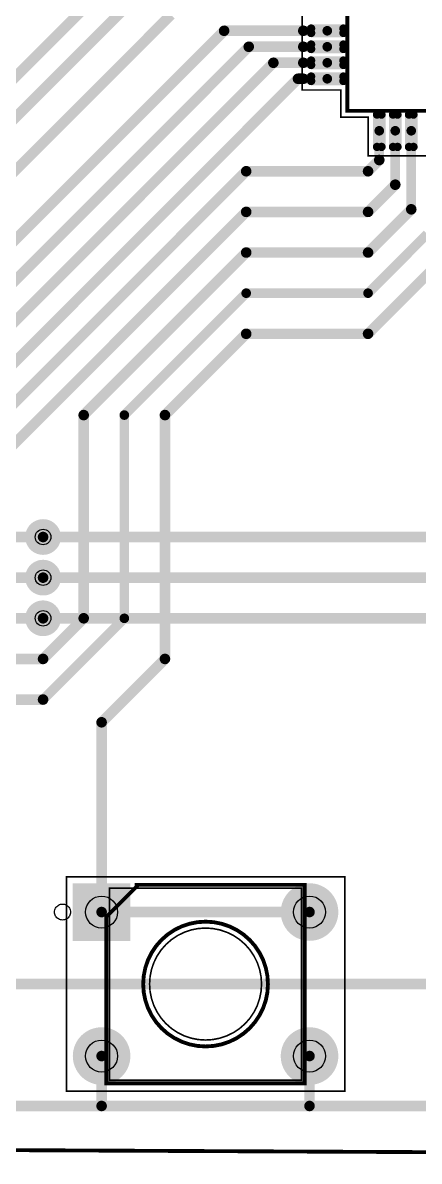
# Model space of a CAD drawing. Extents: x -0.1 to 82.8, y -0.1 to 80.9.
# Drawn here: x 23.6 to 36, y -0.06 to 35.52 of the extents above; entities that cross this region are included whole.
import ezdxf

# ---------------------------------------------------------------- set-up
doc = ezdxf.new("R2010")
doc.units = 0
for name, color, linetype in [('Contorno_da_Placa', 21, 'CONTINUOUS'), ('Furação_Inferior', 12, 'CONTINUOUS'), ('Furação_Superior', 11, 'CONTINUOUS'), ('Inferior', 10, 'CONTINUOUS'), ('Montagem_Inferior', 19, 'CONTINUOUS'), ('Montagem_Superior', 2, 'CONTINUOUS'), ('Máscara_Inferior', 15, 'CONTINUOUS'), ('Máscara_Superior', 6, 'CONTINUOUS'), ('Pasta_Superior', 7, 'CONTINUOUS'), ('Serigrafia_Superior', 3, 'CONTINUOUS'), ('Superior', 9, 'CONTINUOUS'), ('Top_Comp_Outline', 4, 'CONTINUOUS'), ('Top_Courtyard', 5, 'CONTINUOUS')]:
    doc.layers.add(name, color=color, linetype=linetype)

msp = doc.modelspace()

# ---------------------------------------------------------------- linework, layer by layer
at = {"layer": 'Contorno_da_Placa', "linetype": 'CONTINUOUS', "const_width": 0.12}
msp.add_lwpolyline([(0, 80.8033), (82.7633, 80.8033), (82.7633, 0), (0.1067, 0.3967), (0, 80.8033)], dxfattribs=at)
at = {"layer": 'Furação_Inferior'}
for centre, radius in [((24.2367, 19.4467), 0.2428), ((24.2367, 18.1767), 0.2428), ((24.2367, 16.9067), 0.2428), ((26.0667, 7.7267), 0.5), ((32.5667, 7.7267), 0.5), ((26.0667, 3.2267), 0.5), ((32.5667, 3.2267), 0.5)]:
    msp.add_circle(centre, radius, dxfattribs=at)
at = {"layer": 'Furação_Superior'}
for centre, radius in [((24.2367, 19.4467), 0.2428), ((24.2367, 18.1767), 0.2428), ((24.2367, 16.9067), 0.2428), ((26.0667, 7.7267), 0.5), ((32.5667, 7.7267), 0.5), ((26.0667, 3.2267), 0.5), ((32.5667, 3.2267), 0.5)]:
    msp.add_circle(centre, radius, dxfattribs=at)
at = {"layer": 'Inferior', "linetype": 'CONTINUOUS'}
for points, const_width in [([(23.9827, 19.4467, 1), (24.4907, 19.4467, 1), (23.9827, 19.4467, 1)], 0.508), ([(24.1542, 19.4467, 1), (24.3192, 19.4467, 1), (24.1542, 19.4467, 1)], 0.165), ([(23.9827, 18.1767, 1), (24.4907, 18.1767, 1), (23.9827, 18.1767, 1)], 0.508), ([(24.1542, 18.1767, 1), (24.3192, 18.1767, 1), (24.1542, 18.1767, 1)], 0.165), ([(23.9827, 16.9067, 1), (24.4907, 16.9067, 1), (23.9827, 16.9067, 1)], 0.508), ([(24.1542, 16.9067, 1), (24.3192, 16.9067, 1), (24.1542, 16.9067, 1)], 0.165), ([(32.1417, 7.7267, 1), (32.9917, 7.7267, 1), (32.1417, 7.7267, 1)], 0.85), ([(25.6417, 3.2267, 1), (26.4917, 3.2267, 1), (25.6417, 3.2267, 1)], 0.85), ([(32.1417, 3.2267, 1), (32.9917, 3.2267, 1), (32.1417, 3.2267, 1)], 0.85)]:
    msp.add_lwpolyline(points, format="xyb", dxfattribs=dict(at, const_width=const_width))
at = {"layer": 'Inferior', "linetype": 'CONTINUOUS', "const_width": 0.33}
for points in [[(24.2367, 19.4467), (50.9067, 19.4467)], [(24.2367, 18.1767), (52.1767, 18.1767)], [(24.2367, 16.9067), (52.1767, 16.9067)]]:
    msp.add_lwpolyline(points, dxfattribs=at)
at = {"layer": 'Inferior'}
msp.add_solid([(25.2167, 8.5767), (26.9167, 8.5767), (25.2167, 6.8767), (26.9167, 6.8767)], dxfattribs=at)
at = {"layer": 'Montagem_Inferior', "linetype": 'CONTINUOUS', "const_width": 0.12}
msp.add_lwpolyline([(0, 80.8033), (82.7633, 80.8033), (82.7633, 0), (0.1067, 0.3967), (0, 80.8033)], dxfattribs=at)
at = {"layer": 'Montagem_Superior', "linetype": 'CONTINUOUS', "const_width": 0.12}
for points in [[(0, 80.8033), (82.7633, 80.8033), (82.7633, 0), (0.1067, 0.3967), (0, 80.8033)], [(47.7467, 46.7667), (47.7467, 32.7667), (33.7467, 32.7667), (33.7467, 45.7667), (34.7467, 46.7667), (47.7467, 46.7667)], [(26.2167, 7.5767), (27.2167, 8.5767), (32.4167, 8.5767), (32.4167, 2.3767), (26.2167, 2.3767), (26.2167, 7.5767)], [(27.3667, 5.4767), (27.3833, 5.7312), (27.4331, 5.9814), (27.5151, 6.2229), (27.6279, 6.4517), (27.7696, 6.6638), (27.9378, 6.8555), (28.1296, 7.0237), (28.3417, 7.1654), (28.5704, 7.2782), (28.812, 7.3602), (29.0621, 7.41), (29.3167, 7.4267), (29.5712, 7.41), (29.8214, 7.3602), (30.0629, 7.2782), (30.2917, 7.1654), (30.5038, 7.0237), (30.6955, 6.8555), (30.8637, 6.6638), (31.0054, 6.4517), (31.1182, 6.2229), (31.2002, 5.9814), (31.25, 5.7312), (31.2667, 5.4767), (31.2667, 5.4767), (31.25, 5.2221), (31.2002, 4.972), (31.1182, 4.7304), (31.0054, 4.5017), (30.8637, 4.2896), (30.6955, 4.0978), (30.5038, 3.9296), (30.2917, 3.7879), (30.0629, 3.6751), (29.8214, 3.5931), (29.5712, 3.5433), (29.3167, 3.5267), (29.0621, 3.5433), (28.812, 3.5931), (28.5704, 3.6751), (28.3417, 3.7879), (28.1296, 3.9296), (27.9378, 4.0978), (27.7696, 4.2896), (27.6279, 4.5017), (27.5151, 4.7304), (27.4331, 4.972), (27.3833, 5.2221), (27.3667, 5.4767), (27.3667, 5.4767)]]:
    msp.add_lwpolyline(points, dxfattribs=at)
at = {"layer": 'Máscara_Inferior', "linetype": 'CONTINUOUS'}
for points, const_width in [([(23.9577, 19.4467, 1), (24.5157, 19.4467, 1), (23.9577, 19.4467, 1)], 0.558), ([(23.9577, 18.1767, 1), (24.5157, 18.1767, 1), (23.9577, 18.1767, 1)], 0.558), ([(23.9577, 16.9067, 1), (24.5157, 16.9067, 1), (23.9577, 16.9067, 1)], 0.558), ([(32.1167, 7.7267, 1), (33.0167, 7.7267, 1), (32.1167, 7.7267, 1)], 0.9), ([(25.6167, 3.2267, 1), (26.5167, 3.2267, 1), (25.6167, 3.2267, 1)], 0.9), ([(32.1167, 3.2267, 1), (33.0167, 3.2267, 1), (32.1167, 3.2267, 1)], 0.9)]:
    msp.add_lwpolyline(points, format="xyb", dxfattribs=dict(at, const_width=const_width))
at = {"layer": 'Máscara_Inferior'}
msp.add_solid([(25.1667, 8.6267), (26.9667, 8.6267), (25.1667, 6.8267), (26.9667, 6.8267)], dxfattribs=at)
at = {"layer": 'Máscara_Superior', "linetype": 'CONTINUOUS'}
for points, const_width in [([(32.5517, 35.3367, 1), (32.6817, 35.3367, 1), (32.5517, 35.3367, 1)], 0.13), ([(32.5517, 35.1967, 1), (32.6817, 35.1967, 1), (32.5517, 35.1967, 1)], 0.13), ([(33.5617, 35.3367, 1), (33.6917, 35.3367, 1), (33.5617, 35.3367, 1)], 0.13), ([(33.5617, 35.1967, 1), (33.6917, 35.1967, 1), (33.5617, 35.1967, 1)], 0.13), ([(32.5517, 34.8367, 1), (32.6817, 34.8367, 1), (32.5517, 34.8367, 1)], 0.13), ([(33.5617, 34.8367, 1), (33.6917, 34.8367, 1), (33.5617, 34.8367, 1)], 0.13), ([(32.5517, 34.6967, 1), (32.6817, 34.6967, 1), (32.5517, 34.6967, 1)], 0.13), ([(33.5617, 34.6967, 1), (33.6917, 34.6967, 1), (33.5617, 34.6967, 1)], 0.13), ([(32.5517, 34.3367, 1), (32.6817, 34.3367, 1), (32.5517, 34.3367, 1)], 0.13), ([(32.5517, 34.1967, 1), (32.6817, 34.1967, 1), (32.5517, 34.1967, 1)], 0.13), ([(33.5617, 34.3367, 1), (33.6917, 34.3367, 1), (33.5617, 34.3367, 1)], 0.13), ([(33.5617, 34.1967, 1), (33.6917, 34.1967, 1), (33.5617, 34.1967, 1)], 0.13), ([(32.5517, 33.8367, 1), (32.6817, 33.8367, 1), (32.5517, 33.8367, 1)], 0.13), ([(32.5517, 33.6967, 1), (32.6817, 33.6967, 1), (32.5517, 33.6967, 1)], 0.13), ([(33.5617, 33.8367, 1), (33.6917, 33.8367, 1), (33.5617, 33.8367, 1)], 0.13), ([(33.5617, 33.6967, 1), (33.6917, 33.6967, 1), (33.5617, 33.6967, 1)], 0.13), ([(34.6117, 32.6467, 1), (34.7417, 32.6467, 1), (34.6117, 32.6467, 1)], 0.13), ([(34.7517, 32.6467, 1), (34.8817, 32.6467, 1), (34.7517, 32.6467, 1)], 0.13), ([(35.1117, 32.6467, 1), (35.2417, 32.6467, 1), (35.1117, 32.6467, 1)], 0.13), ([(35.2517, 32.6467, 1), (35.3817, 32.6467, 1), (35.2517, 32.6467, 1)], 0.13), ([(35.6117, 32.6467, 1), (35.7417, 32.6467, 1), (35.6117, 32.6467, 1)], 0.13), ([(35.7517, 32.6467, 1), (35.8817, 32.6467, 1), (35.7517, 32.6467, 1)], 0.13), ([(34.6117, 31.6367, 1), (34.7417, 31.6367, 1), (34.6117, 31.6367, 1)], 0.13), ([(34.7517, 31.6367, 1), (34.8817, 31.6367, 1), (34.7517, 31.6367, 1)], 0.13), ([(35.1117, 31.6367, 1), (35.2417, 31.6367, 1), (35.1117, 31.6367, 1)], 0.13), ([(35.2517, 31.6367, 1), (35.3817, 31.6367, 1), (35.2517, 31.6367, 1)], 0.13), ([(35.6117, 31.6367, 1), (35.7417, 31.6367, 1), (35.6117, 31.6367, 1)], 0.13), ([(35.7517, 31.6367, 1), (35.8817, 31.6367, 1), (35.7517, 31.6367, 1)], 0.13), ([(23.9577, 19.4467, 1), (24.5157, 19.4467, 1), (23.9577, 19.4467, 1)], 0.558), ([(23.9577, 18.1767, 1), (24.5157, 18.1767, 1), (23.9577, 18.1767, 1)], 0.558), ([(23.9577, 16.9067, 1), (24.5157, 16.9067, 1), (23.9577, 16.9067, 1)], 0.558), ([(32.1167, 7.7267, 1), (33.0167, 7.7267, 1), (32.1167, 7.7267, 1)], 0.9), ([(25.6167, 3.2267, 1), (26.5167, 3.2267, 1), (25.6167, 3.2267, 1)], 0.9), ([(32.1167, 3.2267, 1), (33.0167, 3.2267, 1), (32.1167, 3.2267, 1)], 0.9)]:
    msp.add_lwpolyline(points, format="xyb", dxfattribs=dict(at, const_width=const_width))
at = {"layer": 'Máscara_Superior'}
for points in [[(33.7567, 35.3367), (32.4867, 35.3367), (33.6267, 35.4667), (32.6167, 35.4667)], [(33.7567, 35.3367), (32.6167, 35.0667), (32.4867, 35.3367), (32.4867, 35.1967)], [(33.7567, 35.3367), (33.7567, 35.1967), (32.6167, 35.0667), (33.6267, 35.0667)], [(33.7567, 34.8367), (32.4867, 34.8367), (33.6267, 34.9667), (32.6167, 34.9667)], [(33.7567, 34.8367), (32.6167, 34.5667), (32.4867, 34.8367), (32.4867, 34.6967)], [(33.7567, 34.8367), (33.7567, 34.6967), (32.6167, 34.5667), (33.6267, 34.5667)], [(33.7567, 34.3367), (32.4867, 34.3367), (33.6267, 34.4667), (32.6167, 34.4667)], [(33.7567, 34.3367), (32.6167, 34.0667), (32.4867, 34.3367), (32.4867, 34.1967)], [(33.7567, 34.3367), (33.7567, 34.1967), (32.6167, 34.0667), (33.6267, 34.0667)], [(33.7567, 33.8367), (32.4867, 33.8367), (33.6267, 33.9667), (32.6167, 33.9667)], [(33.7567, 33.8367), (32.6167, 33.5667), (32.4867, 33.8367), (32.4867, 33.6967)], [(33.7567, 33.8367), (33.7567, 33.6967), (32.6167, 33.5667), (33.6267, 33.5667)], [(34.6767, 32.7767), (34.6767, 31.5067), (34.5467, 32.6467), (34.5467, 31.6367)], [(34.6767, 32.7767), (34.8167, 32.7767), (34.9467, 31.6367), (34.9467, 32.6467)], [(34.6767, 32.7767), (34.9467, 31.6367), (34.6767, 31.5067), (34.8167, 31.5067)], [(35.1767, 32.7767), (35.1767, 31.5067), (35.0467, 32.6467), (35.0467, 31.6367)], [(35.1767, 32.7767), (35.3167, 32.7767), (35.4467, 31.6367), (35.4467, 32.6467)], [(35.1767, 32.7767), (35.4467, 31.6367), (35.1767, 31.5067), (35.3167, 31.5067)], [(35.6767, 32.7767), (35.6767, 31.5067), (35.5467, 32.6467), (35.5467, 31.6367)], [(35.6767, 32.7767), (35.8167, 32.7767), (35.9467, 31.6367), (35.9467, 32.6467)], [(35.6767, 32.7767), (35.9467, 31.6367), (35.6767, 31.5067), (35.8167, 31.5067)], [(25.1667, 8.6267), (26.9667, 8.6267), (25.1667, 6.8267), (26.9667, 6.8267)]]:
    msp.add_solid(points, dxfattribs=at)
at = {"layer": 'Pasta_Superior', "linetype": 'CONTINUOUS', "const_width": 0.03}
for points in [[(32.6017, 35.3367, 1), (32.6317, 35.3367, 1), (32.6017, 35.3367, 1)], [(32.6017, 35.1967, 1), (32.6317, 35.1967, 1), (32.6017, 35.1967, 1)], [(33.6117, 35.3367, 1), (33.6417, 35.3367, 1), (33.6117, 35.3367, 1)], [(33.6117, 35.1967, 1), (33.6417, 35.1967, 1), (33.6117, 35.1967, 1)], [(32.6017, 34.8367, 1), (32.6317, 34.8367, 1), (32.6017, 34.8367, 1)], [(33.6117, 34.8367, 1), (33.6417, 34.8367, 1), (33.6117, 34.8367, 1)], [(32.6017, 34.6967, 1), (32.6317, 34.6967, 1), (32.6017, 34.6967, 1)], [(33.6117, 34.6967, 1), (33.6417, 34.6967, 1), (33.6117, 34.6967, 1)], [(32.6017, 34.3367, 1), (32.6317, 34.3367, 1), (32.6017, 34.3367, 1)], [(32.6017, 34.1967, 1), (32.6317, 34.1967, 1), (32.6017, 34.1967, 1)], [(33.6117, 34.3367, 1), (33.6417, 34.3367, 1), (33.6117, 34.3367, 1)], [(33.6117, 34.1967, 1), (33.6417, 34.1967, 1), (33.6117, 34.1967, 1)], [(32.6017, 33.8367, 1), (32.6317, 33.8367, 1), (32.6017, 33.8367, 1)], [(33.6117, 33.8367, 1), (33.6417, 33.8367, 1), (33.6117, 33.8367, 1)], [(32.6017, 33.6967, 1), (32.6317, 33.6967, 1), (32.6017, 33.6967, 1)], [(33.6117, 33.6967, 1), (33.6417, 33.6967, 1), (33.6117, 33.6967, 1)], [(34.6617, 32.6467, 1), (34.6917, 32.6467, 1), (34.6617, 32.6467, 1)], [(34.8017, 32.6467, 1), (34.8317, 32.6467, 1), (34.8017, 32.6467, 1)], [(35.1617, 32.6467, 1), (35.1917, 32.6467, 1), (35.1617, 32.6467, 1)], [(35.3017, 32.6467, 1), (35.3317, 32.6467, 1), (35.3017, 32.6467, 1)], [(35.6617, 32.6467, 1), (35.6917, 32.6467, 1), (35.6617, 32.6467, 1)], [(35.8017, 32.6467, 1), (35.8317, 32.6467, 1), (35.8017, 32.6467, 1)], [(34.6617, 31.6367, 1), (34.6917, 31.6367, 1), (34.6617, 31.6367, 1)], [(34.8017, 31.6367, 1), (34.8317, 31.6367, 1), (34.8017, 31.6367, 1)], [(35.1617, 31.6367, 1), (35.1917, 31.6367, 1), (35.1617, 31.6367, 1)], [(35.3017, 31.6367, 1), (35.3317, 31.6367, 1), (35.3017, 31.6367, 1)], [(35.6617, 31.6367, 1), (35.6917, 31.6367, 1), (35.6617, 31.6367, 1)], [(35.8017, 31.6367, 1), (35.8317, 31.6367, 1), (35.8017, 31.6367, 1)]]:
    msp.add_lwpolyline(points, format="xyb", dxfattribs=at)
at = {"layer": 'Pasta_Superior'}
for points in [[(33.6567, 35.3367), (32.5867, 35.3367), (33.6267, 35.3667), (32.6167, 35.3667)], [(33.6567, 35.3367), (32.6167, 35.1667), (32.5867, 35.3367), (32.5867, 35.1967)], [(33.6567, 35.3367), (33.6567, 35.1967), (32.6167, 35.1667), (33.6267, 35.1667)], [(33.6567, 34.8367), (32.5867, 34.8367), (33.6267, 34.8667), (32.6167, 34.8667)], [(33.6567, 34.8367), (32.6167, 34.6667), (32.5867, 34.8367), (32.5867, 34.6967)], [(33.6567, 34.8367), (33.6567, 34.6967), (32.6167, 34.6667), (33.6267, 34.6667)], [(33.6567, 34.3367), (32.5867, 34.3367), (33.6267, 34.3667), (32.6167, 34.3667)], [(33.6567, 34.3367), (32.6167, 34.1667), (32.5867, 34.3367), (32.5867, 34.1967)], [(33.6567, 34.3367), (33.6567, 34.1967), (32.6167, 34.1667), (33.6267, 34.1667)], [(33.6567, 33.8367), (32.5867, 33.8367), (33.6267, 33.8667), (32.6167, 33.8667)], [(33.6567, 33.8367), (32.6167, 33.6667), (32.5867, 33.8367), (32.5867, 33.6967)], [(33.6567, 33.8367), (33.6567, 33.6967), (32.6167, 33.6667), (33.6267, 33.6667)], [(34.6767, 32.6767), (34.6767, 31.6067), (34.6467, 32.6467), (34.6467, 31.6367)], [(34.6767, 32.6767), (34.8167, 32.6767), (34.8467, 31.6367), (34.8467, 32.6467)], [(34.6767, 32.6767), (34.8467, 31.6367), (34.6767, 31.6067), (34.8167, 31.6067)], [(35.1767, 32.6767), (35.1767, 31.6067), (35.1467, 32.6467), (35.1467, 31.6367)], [(35.1767, 32.6767), (35.3167, 32.6767), (35.3467, 31.6367), (35.3467, 32.6467)], [(35.1767, 32.6767), (35.3467, 31.6367), (35.1767, 31.6067), (35.3167, 31.6067)], [(35.6767, 32.6767), (35.6767, 31.6067), (35.6467, 32.6467), (35.6467, 31.6367)], [(35.6767, 32.6767), (35.8167, 32.6767), (35.8467, 31.6367), (35.8467, 32.6467)], [(35.6767, 32.6767), (35.8467, 31.6367), (35.6767, 31.6067), (35.8167, 31.6067)]]:
    msp.add_solid(points, dxfattribs=at)
at = {"layer": 'Serigrafia_Superior', "linetype": 'CONTINUOUS', "const_width": 0.12}
for points in [[(33.7467, 33.4367), (33.7467, 32.7667), (34.4167, 32.7667)], [(27.0966, 8.5767), (31.985, 8.5767)], [(27.3667, 5.4767), (27.3833, 5.7312), (27.4331, 5.9814), (27.5151, 6.2229), (27.6279, 6.4517), (27.7696, 6.6638), (27.9378, 6.8555), (28.1296, 7.0237), (28.3417, 7.1654), (28.5704, 7.2782), (28.812, 7.3602), (29.0621, 7.41), (29.3167, 7.4267), (29.5712, 7.41), (29.8214, 7.3602), (30.0629, 7.2782), (30.2917, 7.1654), (30.5038, 7.0237), (30.6955, 6.8555), (30.8637, 6.6638), (31.0054, 6.4517), (31.1182, 6.2229), (31.2002, 5.9814), (31.25, 5.7312), (31.2667, 5.4767), (31.2667, 5.4767), (31.25, 5.2221), (31.2002, 4.972), (31.1182, 4.7304), (31.0054, 4.5017), (30.8637, 4.2896), (30.6955, 4.0978), (30.5038, 3.9296), (30.2917, 3.7879), (30.0629, 3.6751), (29.8214, 3.5931), (29.5712, 3.5433), (29.3167, 3.5267), (29.0621, 3.5433), (28.812, 3.5931), (28.5704, 3.6751), (28.3417, 3.7879), (28.1296, 3.9296), (27.9378, 4.0978), (27.7696, 4.2896), (27.6279, 4.5017), (27.5151, 4.7304), (27.4331, 4.972), (27.3833, 5.2221), (27.3667, 5.4767), (27.3667, 5.4767)], [(32.4167, 6.7077), (32.4167, 4.2457)], [(26.2167, 4.2457), (26.2167, 6.6967)], [(31.985, 2.3767), (26.6483, 2.3767)]]:
    msp.add_lwpolyline(points, dxfattribs=at)
at = {"layer": 'Serigrafia_Superior', "linetype": 'CONTINUOUS'}
msp.add_lwpolyline([(24.5967, 7.7267), (24.5988, 7.7593), (24.6052, 7.7914), (24.6157, 7.8223), (24.6302, 7.8517), (24.6483, 7.8789), (24.6699, 7.9034), (24.6945, 7.925), (24.7217, 7.9432), (24.751, 7.9576), (24.782, 7.9681), (24.814, 7.9745), (24.8467, 7.9767), (24.8793, 7.9745), (24.9114, 7.9681), (24.9423, 7.9576), (24.9717, 7.9432), (24.9989, 7.925), (25.0234, 7.9034), (25.045, 7.8789), (25.0632, 7.8517), (25.0776, 7.8223), (25.0881, 7.7914), (25.0945, 7.7593), (25.0967, 7.7267), (25.0967, 7.7267), (25.0945, 7.694), (25.0881, 7.662), (25.0776, 7.631), (25.0632, 7.6017), (25.045, 7.5745), (25.0234, 7.5499), (24.9989, 7.5283), (24.9717, 7.5102), (24.9423, 7.4957), (24.9114, 7.4852), (24.8793, 7.4788), (24.8467, 7.4767), (24.814, 7.4788), (24.782, 7.4852), (24.751, 7.4957), (24.7217, 7.5102), (24.6945, 7.5283), (24.6699, 7.5499), (24.6483, 7.5745), (24.6302, 7.6017), (24.6157, 7.631), (24.6052, 7.662), (24.5988, 7.694), (24.5967, 7.7267), (24.5967, 7.7267)], dxfattribs=at)
at = {"layer": 'Superior', "linetype": 'CONTINUOUS'}
for points, const_width in [([(21.6967, 32.1467), (26.3167, 36.7667)], 0.33), ([(27.0867, 36.2667), (21.6967, 30.8767)], 0.33), ([(28.2367, 35.7667), (22.0767, 29.6067)], 0.33), ([(29.8967, 35.2667), (22.9667, 28.3367)], 0.33), ([(32.3717, 35.2667), (29.8967, 35.2667)], 0.33), ([(33.1217, 35.2667), (32.3717, 35.2667)], 0.3), ([(30.6667, 34.7667), (21.6967, 25.7967)], 0.33), ([(32.3717, 34.7667), (30.6667, 34.7667)], 0.33), ([(33.1217, 34.7667), (32.3717, 34.7667)], 0.3), ([(31.4367, 34.2667), (21.6967, 24.5267)], 0.33), ([(32.3717, 34.2667), (31.4367, 34.2667)], 0.33), ([(33.1217, 34.2667), (32.3717, 34.2667)], 0.3), ([(21.6967, 23.2567), (32.2067, 33.7667)], 0.33), ([(32.2067, 33.7667), (32.3717, 33.7667)], 0.33), ([(32.3717, 33.7667), (33.1217, 33.7667)], 0.3), ([(34.7467, 32.1417), (34.7467, 31.2267)], 0.3), ([(35.2467, 32.1417), (35.2467, 30.4567)], 0.3), ([(35.7467, 32.1417), (35.7467, 29.6867)], 0.3), ([(34.7467, 31.2267), (34.3967, 30.8767)], 0.33), ([(30.5867, 30.8767), (21.6967, 21.9867)], 0.33), ([(34.3967, 30.8767), (30.5867, 30.8767)], 0.33), ([(35.2467, 30.4567), (34.3967, 29.6067)], 0.33), ([(30.5867, 29.6067), (21.6967, 20.7167)], 0.33), ([(34.3967, 29.6067), (30.5867, 29.6067)], 0.33), ([(35.7467, 29.6867), (34.3967, 28.3367)], 0.33), ([(34.3967, 27.0667), (36.2467, 28.9167)], 0.3), ([(30.5867, 28.3367), (25.5067, 23.2567)], 0.33), ([(34.3967, 28.3367), (30.5867, 28.3367)], 0.33), ([(36.7467, 28.1467), (34.3967, 25.7967)], 0.33), ([(26.7767, 23.2567), (30.5867, 27.0667)], 0.3), ([(30.5867, 27.0667), (34.3967, 27.0667)], 0.3), ([(30.5867, 25.7967), (28.0467, 23.2567)], 0.33), ([(34.3967, 25.7967), (30.5867, 25.7967)], 0.33), ([(25.5067, 23.2567), (25.5067, 16.9067)], 0.33), ([(26.7767, 16.9067), (26.7767, 23.2567)], 0.3), ([(28.0467, 23.2567), (28.0467, 15.6367)], 0.33), ([(14.0767, 19.4467), (24.2367, 19.4467)], 0.33), ([(24.2367, 19.4467), (24.2367, 19.4467)], 0.33), ([(24.2367, 19.4467), (24.2367, 19.4467)], 0.33), ([(24.2367, 19.4467), (24.2367, 19.4467)], 0.33), ([(15.3467, 18.1767), (24.2367, 18.1767)], 0.33), ([(16.6167, 16.9067), (24.2367, 16.9067)], 0.33), ([(25.5067, 16.9067), (24.2367, 15.6367)], 0.33), ([(24.2367, 14.3667), (26.7767, 16.9067)], 0.3), ([(24.2367, 15.6367), (19.1567, 15.6367)], 0.33), ([(28.0467, 15.6367), (26.0667, 13.6567)], 0.33), ([(20.4267, 14.3667), (24.2367, 14.3667)], 0.33), ([(26.0667, 13.6567), (26.0667, 7.7267)], 0.33), ([(32.5667, 7.7267), (26.0667, 7.7267)], 0.33), ([(7.7267, 5.4767), (37.2467, 5.4767)], 0.33), ([(26.0667, 3.2267), (26.0667, 1.6667)], 0.33), ([(32.5667, 3.2267), (32.5667, 1.6667)], 0.33), ([(5.1867, 1.6667), (26.0667, 1.6667)], 0.33), ([(26.0667, 1.6667), (32.5667, 1.6667)], 0.33), ([(32.5667, 1.6667), (38.2067, 1.6667)], 0.33)]:
    msp.add_lwpolyline(points, dxfattribs=dict(at, const_width=const_width))
for points, const_width in [([(29.8142, 35.2667, 1), (29.9792, 35.2667, 1), (29.8142, 35.2667, 1)], 0.165), ([(29.8142, 35.2667, 1), (29.9792, 35.2667, 1), (29.8142, 35.2667, 1)], 0.165), ([(32.2892, 35.2667, 1), (32.4542, 35.2667, 1), (32.2892, 35.2667, 1)], 0.165), ([(32.2967, 35.2667, 1), (32.4467, 35.2667, 1), (32.2967, 35.2667, 1)], 0.15), ([(32.5767, 35.3367, 1), (32.6567, 35.3367, 1), (32.5767, 35.3367, 1)], 0.08), ([(32.5767, 35.1967, 1), (32.6567, 35.1967, 1), (32.5767, 35.1967, 1)], 0.08), ([(33.0467, 35.2667, 1), (33.1967, 35.2667, 1), (33.0467, 35.2667, 1)], 0.15), ([(33.5867, 35.3367, 1), (33.6667, 35.3367, 1), (33.5867, 35.3367, 1)], 0.08), ([(33.5867, 35.1967, 1), (33.6667, 35.1967, 1), (33.5867, 35.1967, 1)], 0.08), ([(30.5842, 34.7667, 1), (30.7492, 34.7667, 1), (30.5842, 34.7667, 1)], 0.165), ([(30.5842, 34.7667, 1), (30.7492, 34.7667, 1), (30.5842, 34.7667, 1)], 0.165), ([(32.2892, 34.7667, 1), (32.4542, 34.7667, 1), (32.2892, 34.7667, 1)], 0.165), ([(32.2967, 34.7667, 1), (32.4467, 34.7667, 1), (32.2967, 34.7667, 1)], 0.15), ([(32.5767, 34.8367, 1), (32.6567, 34.8367, 1), (32.5767, 34.8367, 1)], 0.08), ([(33.0467, 34.7667, 1), (33.1967, 34.7667, 1), (33.0467, 34.7667, 1)], 0.15), ([(33.5867, 34.8367, 1), (33.6667, 34.8367, 1), (33.5867, 34.8367, 1)], 0.08), ([(32.5767, 34.6967, 1), (32.6567, 34.6967, 1), (32.5767, 34.6967, 1)], 0.08), ([(33.5867, 34.6967, 1), (33.6667, 34.6967, 1), (33.5867, 34.6967, 1)], 0.08), ([(31.3542, 34.2667, 1), (31.5192, 34.2667, 1), (31.3542, 34.2667, 1)], 0.165), ([(31.3542, 34.2667, 1), (31.5192, 34.2667, 1), (31.3542, 34.2667, 1)], 0.165), ([(32.2892, 34.2667, 1), (32.4542, 34.2667, 1), (32.2892, 34.2667, 1)], 0.165), ([(32.2967, 34.2667, 1), (32.4467, 34.2667, 1), (32.2967, 34.2667, 1)], 0.15), ([(32.5767, 34.3367, 1), (32.6567, 34.3367, 1), (32.5767, 34.3367, 1)], 0.08), ([(32.5767, 34.1967, 1), (32.6567, 34.1967, 1), (32.5767, 34.1967, 1)], 0.08), ([(33.0467, 34.2667, 1), (33.1967, 34.2667, 1), (33.0467, 34.2667, 1)], 0.15), ([(33.5867, 34.3367, 1), (33.6667, 34.3367, 1), (33.5867, 34.3367, 1)], 0.08), ([(33.5867, 34.1967, 1), (33.6667, 34.1967, 1), (33.5867, 34.1967, 1)], 0.08), ([(32.1242, 33.7667, 1), (32.2892, 33.7667, 1), (32.1242, 33.7667, 1)], 0.165), ([(32.1242, 33.7667, 1), (32.2892, 33.7667, 1), (32.1242, 33.7667, 1)], 0.165), ([(32.2892, 33.7667, 1), (32.4542, 33.7667, 1), (32.2892, 33.7667, 1)], 0.165), ([(32.2967, 33.7667, 1), (32.4467, 33.7667, 1), (32.2967, 33.7667, 1)], 0.15), ([(32.5767, 33.8367, 1), (32.6567, 33.8367, 1), (32.5767, 33.8367, 1)], 0.08), ([(33.0467, 33.7667, 1), (33.1967, 33.7667, 1), (33.0467, 33.7667, 1)], 0.15), ([(33.5867, 33.8367, 1), (33.6667, 33.8367, 1), (33.5867, 33.8367, 1)], 0.08), ([(32.5767, 33.6967, 1), (32.6567, 33.6967, 1), (32.5767, 33.6967, 1)], 0.08), ([(33.5867, 33.6967, 1), (33.6667, 33.6967, 1), (33.5867, 33.6967, 1)], 0.08), ([(34.6367, 32.6467, 1), (34.7167, 32.6467, 1), (34.6367, 32.6467, 1)], 0.08), ([(34.7767, 32.6467, 1), (34.8567, 32.6467, 1), (34.7767, 32.6467, 1)], 0.08), ([(35.1367, 32.6467, 1), (35.2167, 32.6467, 1), (35.1367, 32.6467, 1)], 0.08), ([(35.2767, 32.6467, 1), (35.3567, 32.6467, 1), (35.2767, 32.6467, 1)], 0.08), ([(35.6367, 32.6467, 1), (35.7167, 32.6467, 1), (35.6367, 32.6467, 1)], 0.08), ([(35.7767, 32.6467, 1), (35.8567, 32.6467, 1), (35.7767, 32.6467, 1)], 0.08), ([(34.6717, 32.1417, 1), (34.8217, 32.1417, 1), (34.6717, 32.1417, 1)], 0.15), ([(35.1717, 32.1417, 1), (35.3217, 32.1417, 1), (35.1717, 32.1417, 1)], 0.15), ([(35.6717, 32.1417, 1), (35.8217, 32.1417, 1), (35.6717, 32.1417, 1)], 0.15), ([(34.6367, 31.6367, 1), (34.7167, 31.6367, 1), (34.6367, 31.6367, 1)], 0.08), ([(34.7767, 31.6367, 1), (34.8567, 31.6367, 1), (34.7767, 31.6367, 1)], 0.08), ([(35.1367, 31.6367, 1), (35.2167, 31.6367, 1), (35.1367, 31.6367, 1)], 0.08), ([(35.2767, 31.6367, 1), (35.3567, 31.6367, 1), (35.2767, 31.6367, 1)], 0.08), ([(35.6367, 31.6367, 1), (35.7167, 31.6367, 1), (35.6367, 31.6367, 1)], 0.08), ([(35.7767, 31.6367, 1), (35.8567, 31.6367, 1), (35.7767, 31.6367, 1)], 0.08), ([(34.6642, 31.2267, 1), (34.8292, 31.2267, 1), (34.6642, 31.2267, 1)], 0.165), ([(34.6717, 31.2267, 1), (34.8217, 31.2267, 1), (34.6717, 31.2267, 1)], 0.15), ([(30.5042, 30.8767, 1), (30.6692, 30.8767, 1), (30.5042, 30.8767, 1)], 0.165), ([(30.5042, 30.8767, 1), (30.6692, 30.8767, 1), (30.5042, 30.8767, 1)], 0.165), ([(34.3142, 30.8767, 1), (34.4792, 30.8767, 1), (34.3142, 30.8767, 1)], 0.165), ([(34.3142, 30.8767, 1), (34.4792, 30.8767, 1), (34.3142, 30.8767, 1)], 0.165), ([(35.1642, 30.4567, 1), (35.3292, 30.4567, 1), (35.1642, 30.4567, 1)], 0.165), ([(35.1717, 30.4567, 1), (35.3217, 30.4567, 1), (35.1717, 30.4567, 1)], 0.15), ([(30.5042, 29.6067, 1), (30.6692, 29.6067, 1), (30.5042, 29.6067, 1)], 0.165), ([(30.5042, 29.6067, 1), (30.6692, 29.6067, 1), (30.5042, 29.6067, 1)], 0.165), ([(34.3142, 29.6067, 1), (34.4792, 29.6067, 1), (34.3142, 29.6067, 1)], 0.165), ([(34.3142, 29.6067, 1), (34.4792, 29.6067, 1), (34.3142, 29.6067, 1)], 0.165), ([(35.6642, 29.6867, 1), (35.8292, 29.6867, 1), (35.6642, 29.6867, 1)], 0.165), ([(35.6717, 29.6867, 1), (35.8217, 29.6867, 1), (35.6717, 29.6867, 1)], 0.15), ([(30.5042, 28.3367, 1), (30.6692, 28.3367, 1), (30.5042, 28.3367, 1)], 0.165), ([(30.5042, 28.3367, 1), (30.6692, 28.3367, 1), (30.5042, 28.3367, 1)], 0.165), ([(34.3142, 28.3367, 1), (34.4792, 28.3367, 1), (34.3142, 28.3367, 1)], 0.165), ([(34.3142, 28.3367, 1), (34.4792, 28.3367, 1), (34.3142, 28.3367, 1)], 0.165), ([(30.5117, 27.0667, 1), (30.6617, 27.0667, 1), (30.5117, 27.0667, 1)], 0.15), ([(30.5117, 27.0667, 1), (30.6617, 27.0667, 1), (30.5117, 27.0667, 1)], 0.15), ([(34.3217, 27.0667, 1), (34.4717, 27.0667, 1), (34.3217, 27.0667, 1)], 0.15), ([(34.3217, 27.0667, 1), (34.4717, 27.0667, 1), (34.3217, 27.0667, 1)], 0.15), ([(30.5042, 25.7967, 1), (30.6692, 25.7967, 1), (30.5042, 25.7967, 1)], 0.165), ([(30.5042, 25.7967, 1), (30.6692, 25.7967, 1), (30.5042, 25.7967, 1)], 0.165), ([(34.3142, 25.7967, 1), (34.4792, 25.7967, 1), (34.3142, 25.7967, 1)], 0.165), ([(34.3142, 25.7967, 1), (34.4792, 25.7967, 1), (34.3142, 25.7967, 1)], 0.165), ([(25.4242, 23.2567, 1), (25.5892, 23.2567, 1), (25.4242, 23.2567, 1)], 0.165), ([(25.4242, 23.2567, 1), (25.5892, 23.2567, 1), (25.4242, 23.2567, 1)], 0.165), ([(26.7017, 23.2567, 1), (26.8517, 23.2567, 1), (26.7017, 23.2567, 1)], 0.15), ([(26.7017, 23.2567, 1), (26.8517, 23.2567, 1), (26.7017, 23.2567, 1)], 0.15), ([(27.9642, 23.2567, 1), (28.1292, 23.2567, 1), (27.9642, 23.2567, 1)], 0.165), ([(27.9642, 23.2567, 1), (28.1292, 23.2567, 1), (27.9642, 23.2567, 1)], 0.165), ([(23.9827, 19.4467, 1), (24.4907, 19.4467, 1), (23.9827, 19.4467, 1)], 0.508), ([(24.1542, 19.4467, 1), (24.3192, 19.4467, 1), (24.1542, 19.4467, 1)], 0.165), ([(24.1542, 19.4467, 1), (24.3192, 19.4467, 1), (24.1542, 19.4467, 1)], 0.165), ([(24.1542, 19.4467, 1), (24.3192, 19.4467, 1), (24.1542, 19.4467, 1)], 0.165), ([(24.1542, 19.4467, 1), (24.3192, 19.4467, 1), (24.1542, 19.4467, 1)], 0.165), ([(23.9827, 18.1767, 1), (24.4907, 18.1767, 1), (23.9827, 18.1767, 1)], 0.508), ([(24.1542, 18.1767, 1), (24.3192, 18.1767, 1), (24.1542, 18.1767, 1)], 0.165), ([(23.9827, 16.9067, 1), (24.4907, 16.9067, 1), (23.9827, 16.9067, 1)], 0.508), ([(24.1542, 16.9067, 1), (24.3192, 16.9067, 1), (24.1542, 16.9067, 1)], 0.165), ([(25.4242, 16.9067, 1), (25.5892, 16.9067, 1), (25.4242, 16.9067, 1)], 0.165), ([(25.4242, 16.9067, 1), (25.5892, 16.9067, 1), (25.4242, 16.9067, 1)], 0.165), ([(26.7017, 16.9067, 1), (26.8517, 16.9067, 1), (26.7017, 16.9067, 1)], 0.15), ([(26.7017, 16.9067, 1), (26.8517, 16.9067, 1), (26.7017, 16.9067, 1)], 0.15), ([(24.1542, 15.6367, 1), (24.3192, 15.6367, 1), (24.1542, 15.6367, 1)], 0.165), ([(24.1542, 15.6367, 1), (24.3192, 15.6367, 1), (24.1542, 15.6367, 1)], 0.165), ([(27.9642, 15.6367, 1), (28.1292, 15.6367, 1), (27.9642, 15.6367, 1)], 0.165), ([(27.9642, 15.6367, 1), (28.1292, 15.6367, 1), (27.9642, 15.6367, 1)], 0.165), ([(24.1542, 14.3667, 1), (24.3192, 14.3667, 1), (24.1542, 14.3667, 1)], 0.165), ([(24.1617, 14.3667, 1), (24.3117, 14.3667, 1), (24.1617, 14.3667, 1)], 0.15), ([(25.9842, 13.6567, 1), (26.1492, 13.6567, 1), (25.9842, 13.6567, 1)], 0.165), ([(25.9842, 13.6567, 1), (26.1492, 13.6567, 1), (25.9842, 13.6567, 1)], 0.165), ([(32.1417, 7.7267, 1), (32.9917, 7.7267, 1), (32.1417, 7.7267, 1)], 0.85), ([(25.9842, 7.7267, 1), (26.1492, 7.7267, 1), (25.9842, 7.7267, 1)], 0.165), ([(25.9842, 7.7267, 1), (26.1492, 7.7267, 1), (25.9842, 7.7267, 1)], 0.165), ([(32.4842, 7.7267, 1), (32.6492, 7.7267, 1), (32.4842, 7.7267, 1)], 0.165), ([(25.6417, 3.2267, 1), (26.4917, 3.2267, 1), (25.6417, 3.2267, 1)], 0.85), ([(32.1417, 3.2267, 1), (32.9917, 3.2267, 1), (32.1417, 3.2267, 1)], 0.85), ([(25.9842, 3.2267, 1), (26.1492, 3.2267, 1), (25.9842, 3.2267, 1)], 0.165), ([(32.4842, 3.2267, 1), (32.6492, 3.2267, 1), (32.4842, 3.2267, 1)], 0.165), ([(25.9842, 1.6667, 1), (26.1492, 1.6667, 1), (25.9842, 1.6667, 1)], 0.165), ([(25.9842, 1.6667, 1), (26.1492, 1.6667, 1), (25.9842, 1.6667, 1)], 0.165), ([(25.9842, 1.6667, 1), (26.1492, 1.6667, 1), (25.9842, 1.6667, 1)], 0.165), ([(32.4842, 1.6667, 1), (32.6492, 1.6667, 1), (32.4842, 1.6667, 1)], 0.165), ([(32.4842, 1.6667, 1), (32.6492, 1.6667, 1), (32.4842, 1.6667, 1)], 0.165), ([(32.4842, 1.6667, 1), (32.6492, 1.6667, 1), (32.4842, 1.6667, 1)], 0.165)]:
    msp.add_lwpolyline(points, format="xyb", dxfattribs=dict(at, const_width=const_width))
at = {"layer": 'Superior'}
for points in [[(33.7067, 35.3367), (32.5367, 35.3367), (33.6267, 35.4167), (32.6167, 35.4167)], [(33.7067, 35.3367), (32.6167, 35.1167), (32.5367, 35.3367), (32.5367, 35.1967)], [(33.7067, 35.3367), (33.7067, 35.1967), (32.6167, 35.1167), (33.6267, 35.1167)], [(33.7067, 34.8367), (32.5367, 34.8367), (33.6267, 34.9167), (32.6167, 34.9167)], [(33.7067, 34.8367), (32.6167, 34.6167), (32.5367, 34.8367), (32.5367, 34.6967)], [(33.7067, 34.8367), (33.7067, 34.6967), (32.6167, 34.6167), (33.6267, 34.6167)], [(33.7067, 34.3367), (32.5367, 34.3367), (33.6267, 34.4167), (32.6167, 34.4167)], [(33.7067, 34.3367), (32.6167, 34.1167), (32.5367, 34.3367), (32.5367, 34.1967)], [(33.7067, 34.3367), (33.7067, 34.1967), (32.6167, 34.1167), (33.6267, 34.1167)], [(33.7067, 33.8367), (32.5367, 33.8367), (33.6267, 33.9167), (32.6167, 33.9167)], [(33.7067, 33.8367), (32.6167, 33.6167), (32.5367, 33.8367), (32.5367, 33.6967)], [(33.7067, 33.8367), (33.7067, 33.6967), (32.6167, 33.6167), (33.6267, 33.6167)], [(34.6767, 32.7267), (34.6767, 31.5567), (34.5967, 32.6467), (34.5967, 31.6367)], [(34.6767, 32.7267), (34.8167, 32.7267), (34.8967, 31.6367), (34.8967, 32.6467)], [(34.6767, 32.7267), (34.8967, 31.6367), (34.6767, 31.5567), (34.8167, 31.5567)], [(35.1767, 32.7267), (35.1767, 31.5567), (35.0967, 32.6467), (35.0967, 31.6367)], [(35.1767, 32.7267), (35.3167, 32.7267), (35.3967, 31.6367), (35.3967, 32.6467)], [(35.1767, 32.7267), (35.3967, 31.6367), (35.1767, 31.5567), (35.3167, 31.5567)], [(35.6767, 32.7267), (35.6767, 31.5567), (35.5967, 32.6467), (35.5967, 31.6367)], [(35.6767, 32.7267), (35.8167, 32.7267), (35.8967, 31.6367), (35.8967, 32.6467)], [(35.6767, 32.7267), (35.8967, 31.6367), (35.6767, 31.5567), (35.8167, 31.5567)], [(25.2167, 8.5767), (26.9167, 8.5767), (25.2167, 6.8767), (26.9167, 6.8767)]]:
    msp.add_solid(points, dxfattribs=at)
at = {"layer": 'Top_Comp_Outline', "linetype": 'CONTINUOUS', "const_width": 0.05}
for points in [[(47.7467, 46.7667), (33.7467, 46.7667), (33.7467, 32.7667), (47.7467, 32.7667), (47.7467, 46.7667)], [(26.3167, 8.4767), (32.3167, 8.4767), (32.3167, 2.4767), (26.3167, 2.4767), (26.3167, 8.4767)], [(27.5667, 5.4767), (27.5816, 5.7051), (27.6263, 5.9296), (27.6999, 6.1464), (27.8011, 6.3517), (27.9283, 6.542), (28.0792, 6.7141), (28.2513, 6.865), (28.4417, 6.9922), (28.647, 7.0935), (28.8637, 7.167), (29.0882, 7.2117), (29.3167, 7.2267), (29.5451, 7.2117), (29.7696, 7.167), (29.9864, 7.0935), (30.1917, 6.9922), (30.382, 6.865), (30.5541, 6.7141), (30.705, 6.542), (30.8322, 6.3517), (30.9335, 6.1464), (31.007, 5.9296), (31.0517, 5.7051), (31.0667, 5.4767), (31.0667, 5.4767), (31.0517, 5.2482), (31.007, 5.0237), (30.9335, 4.807), (30.8322, 4.6017), (30.705, 4.4113), (30.5541, 4.2392), (30.382, 4.0883), (30.1917, 3.9611), (29.9864, 3.8599), (29.7696, 3.7863), (29.5451, 3.7416), (29.3167, 3.7267), (29.0882, 3.7416), (28.8637, 3.7863), (28.647, 3.8599), (28.4417, 3.9611), (28.2513, 4.0883), (28.0792, 4.2392), (27.9283, 4.4113), (27.8011, 4.6017), (27.6999, 4.807), (27.6263, 5.0237), (27.5816, 5.2482), (27.5667, 5.4767), (27.5667, 5.4767)]]:
    msp.add_lwpolyline(points, dxfattribs=at)
at = {"layer": 'Top_Courtyard', "linetype": 'CONTINUOUS', "const_width": 0.05}
for points in [[(32.3367, 46.1167), (33.5467, 46.1167), (33.5467, 46.9667), (34.3967, 46.9667), (34.3967, 48.1767), (47.0967, 48.1767), (47.0967, 46.9667), (47.9467, 46.9667), (47.9467, 46.1167), (49.1567, 46.1167), (49.1567, 33.4167), (47.9467, 33.4167), (47.9467, 32.5667), (47.0967, 32.5667), (47.0967, 31.3567), (34.3967, 31.3567), (34.3967, 32.5667), (33.5467, 32.5667), (33.5467, 33.4167), (32.3367, 33.4167), (32.3367, 46.1167)], [(24.9667, 8.8266), (33.6667, 8.8266), (33.6667, 2.1267), (24.9667, 2.1267), (24.9667, 8.8266)]]:
    msp.add_lwpolyline(points, dxfattribs=at)

doc.saveas('drawing.dxf')
